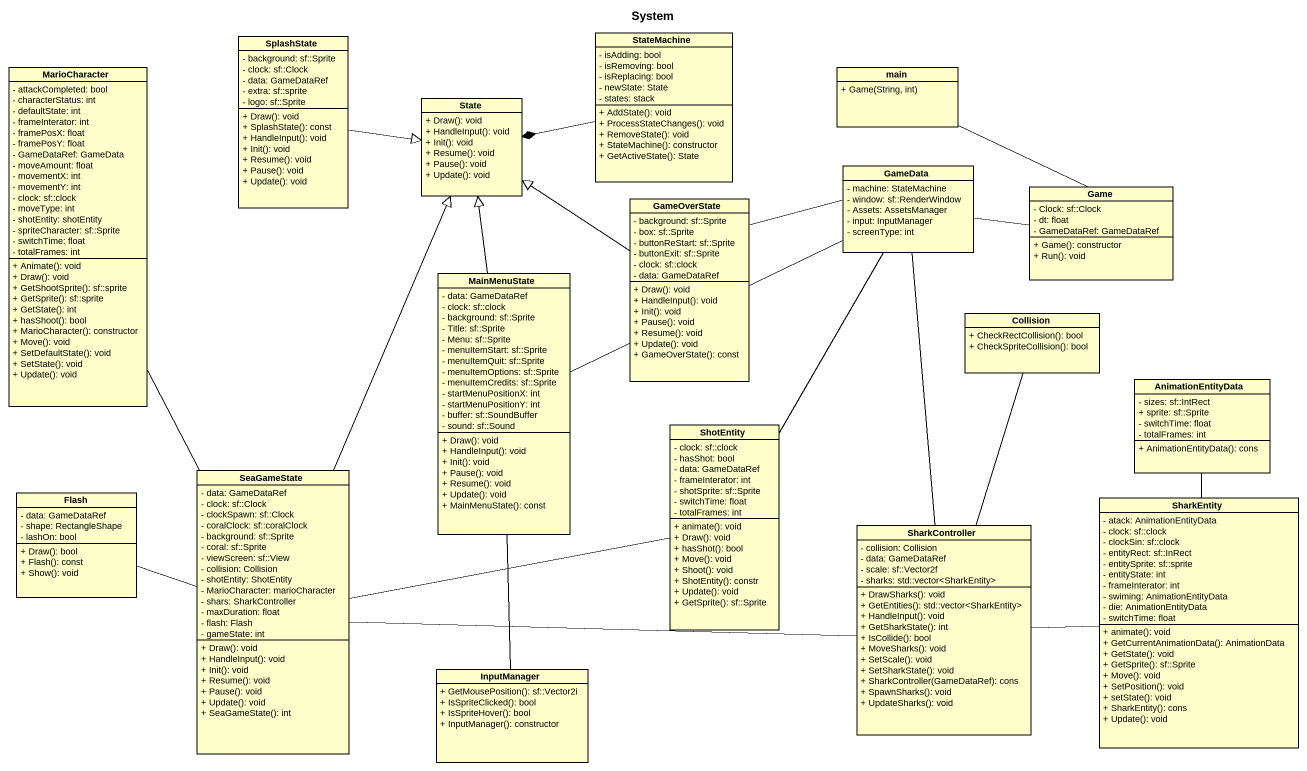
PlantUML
@startuml
title System
hide circle
hide empty members
skinparam classAttributeIconSize 0
class SplashState {
  - background: sf::Sprite
  - clock: sf::Clock
  - data: GameDataRef
  - extra: sf::sprite
  - logo: sf::Sprite
  + Draw(): void
  + SplashState(): const
  + HandleInput(): void
  + Init(): void
  + Resume(): void
  + Pause(): void
  + Update(): void
}
class StateMachine {
  - isAdding: bool
  - isRemoving: bool
  - isReplacing: bool
  - newState: State
  - states: stack
  + AddState(): void
  + ProcessStateChanges(): void
  + RemoveState(): void
  + StateMachine(): constructor
  + GetActiveState(): State
}
class MarioCharacter {
  - attackCompleted: bool
  - characterStatus: int
  - defaultState: int
  - frameInterator: int
  - framePosX: float
  - framePosY: float
  - GameDataRef: GameData
  - moveAmount: float
  - movementX: int
  - movementY: int
  - clock: sf::clock
  - moveType: int
  - shotEntity: shotEntity
  - spriteCharacter: sf::Sprite
  - switchTime: float
  - totalFrames: int
  + Animate(): void
  + Draw(): void
  + GetShootSprite(): sf::sprite
  + GetSprite(): sf::sprite
  + GetState(): int
  + hasShoot(): bool
  + MarioCharacter(): constructor
  + Move(): void
  + SetDefaultState(): void
  + SetState(): void
  + Update(): void
}
class main {
  + Game(String, int)
}
class "State" as State_ {
  + Draw(): void
  + HandleInput(): void
  + Init(): void
  + Resume(): void
  + Pause(): void
  + Update(): void
}
class GameData {
  - machine: StateMachine
  - window: sf::RenderWindow
  - Assets: AssetsManager
  - input: InputManager
  - screenType: int
}
class GameOverState {
  - background: sf::Sprite
  - box: sf::Sprite
  - buttonReStart: sf::Sprite
  - buttonExit: sf::Sprite
  - clock: sf::clock
  - data: GameDataRef
  + Draw(): void
  + HandleInput(): void
  + Init(): void
  + Pause(): void
  + Resume(): void
  + Update(): void
  + GameOverState(): const
}
class Game {
  - Clock: sf::Clock
  - dt: float
  - GameDataRef: GameDataRef
  + Game(): constructor
  + Run(): void
}
class MainMenuState {
  - data: GameDataRef
  - clock: sf::clock
  - background: sf::Sprite
  - Title: sf::Sprite
  - Menu: sf::Sprite
  - menuItemStart: sf::Sprite
  - menuItemQuit: sf::Sprite
  - menuItemOptions: sf::Sprite
  - menuItemCredits: sf::Sprite
  - startMenuPositionX: int
  - startMenuPositionY: int
  - buffer: sf::SoundBuffer
  - sound: sf::Sound
  + Draw(): void
  + HandleInput(): void
  + Init(): void
  + Pause(): void
  + Resume(): void
  + Update(): void
  + MainMenuState(): const
}
class Collision {
  + CheckRectCollision(): bool
  + CheckSpriteCollision(): bool
}
class AnimationEntityData {
  - sizes: sf::IntRect
  + sprite: sf::Sprite
  - switchTime: float
  - totalFrames: int
  + AnimationEntityData(): cons
}
class ShotEntity {
  - clock: sf::clock
  - hasShot: bool
  - data: GameDataRef
  - frameInterator: int
  - shotSprite: sf::Sprite
  - switchTime: float
  - totalFrames: int
  + animate(): void
  + Draw(): void
  + hasShot(): bool
  + Move(): void
  + Shoot(): void
  + ShotEntity(): constr
  + Update(): void
  + GetSprite(): sf::Sprite
}
class SeaGameState {
  - data: GameDataRef
  - clock: sf::Clock
  - clockSpawn: sf::Clock
  - coralClock: sf::coralClock
  - background: sf::Sprite
  - coral: sf::Sprite
  - viewScreen: sf::View
  - collision: Collision
  - shotEntity: ShotEntity
  - MarioCharacter: marioCharacter
  - shars: SharkController
  - maxDuration: float
  - flash: Flash
  - gameState: int
  + Draw(): void
  + HandleInput(): void
  + Init(): void
  + Resume(): void
  + Pause(): void
  + Update(): void
  + SeaGameState(): int
}
class Flash {
  - data: GameDataRef
  - shape: RectangleShape
  - lashOn: bool
  + Draw(): bool
  + Flash(): const
  + Show(): void
}
class SharkEntity {
  - atack: AnimationEntityData
  - clock: sf::clock
  - clockSin: sf::clock
  - entityRect: sf::InRect
  - entitySprite: sf::sprite
  - entityState: int
  - frameInterator: int
  - swiming: AnimationEntityData
  - die: AnimationEntityData
  - switchTime: float
  + animate(): void
  + GetCurrentAnimationData(): AnimationData
  + GetState(): void
  + GetSprite(): sf::Sprite
  + Move(): void
  + SetPosition(): void
  + setState(): void
  + SharkEntity(): cons
  + Update(): void
}
class SharkController {
  - collision: Collision
  - data: GameDataRef
  - scale: sf::Vector2f
  - sharks: std::vector<SharkEntity>
  + DrawSharks(): void
  + GetEntities(): std::vector<SharkEntity>
  + HandleInput(): void
  + GetSharkState(): int
  + IsCollide(): bool
  + MoveSharks(): void
  + SetScale(): void
  + SetSharkState(): void
  + SharkController(GameDataRef): cons
  + SpawnSharks(): void
  + UpdateSharks(): void
}
class InputManager {
  + GetMousePosition(): sf::Vector2i
  + IsSpriteClicked(): bool
  + IsSpriteHover(): bool
  + InputManager(): constructor
}
SplashState -right-|> State_
StateMachine -left-* State_
MarioCharacter -- SeaGameState
GameData -left- GameOverState
GameData -right- Game
GameData -left- MainMenuState
GameData -- ShotEntity
GameData -- SharkController
GameOverState -up-|> State_
Game -up- main
MainMenuState -up-|> State_
AnimationEntityData -- SharkEntity
SeaGameState -up-|> State_
SeaGameState -right- ShotEntity
Flash -right- SeaGameState
SharkController -up- Collision
SharkController -left- SeaGameState
SharkController -right- SharkEntity
InputManager -up- MainMenuState
@enduml
